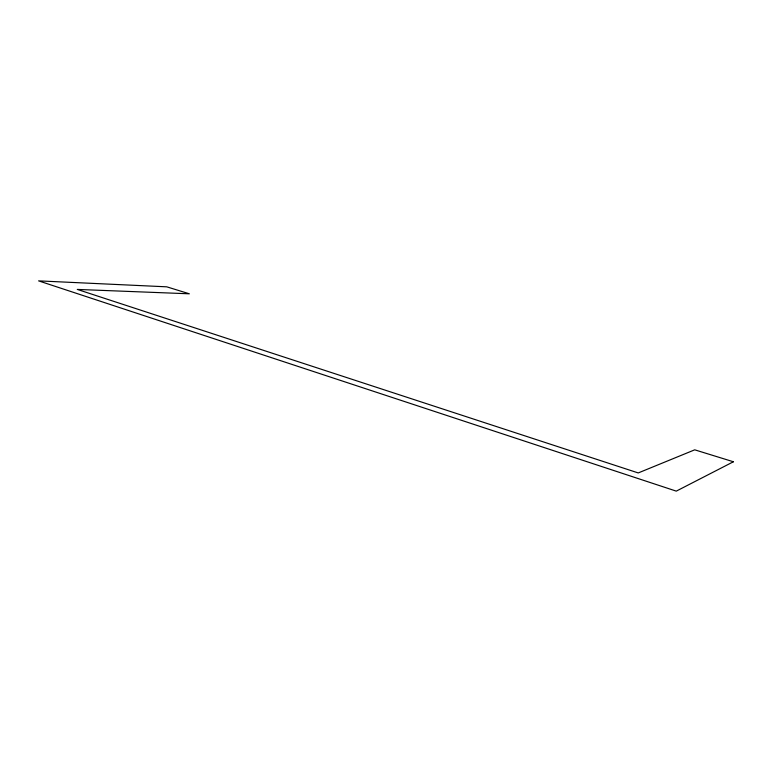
<?xml version="1.0" encoding="UTF-8"?>
<svg xmlns="http://www.w3.org/2000/svg" width="772" height="772" viewBox="0 0 772 772"><rect width="100%" height="100%" fill="white"/><g stroke="black" fill="none" stroke-linecap="round" stroke-linejoin="round"><path stroke-width="1.16" d="M733.4 461.762L676.272 491.127L38.6 280.873L166.752 286.827L189.352 293.804L77.277 289.423L638.241 472.937L694.723 449.825L733.4 461.762"/></g></svg>
